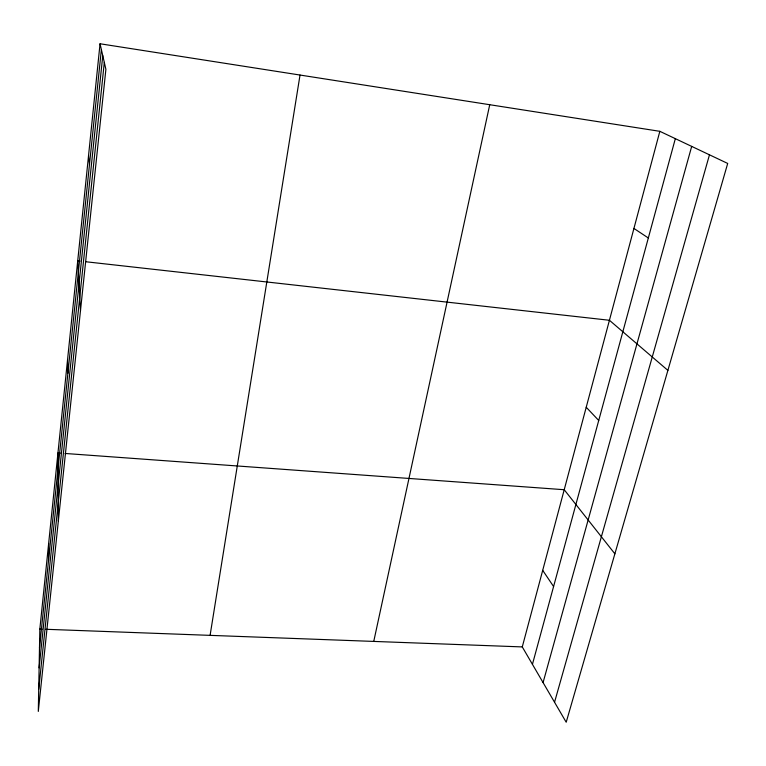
<?xml version="1.0" encoding="UTF-8"?>
<svg xmlns="http://www.w3.org/2000/svg" width="766" height="766" viewBox="0 0 766 766"><rect width="100%" height="100%" fill="white"/><g stroke="black" fill="none" stroke-linecap="round" stroke-linejoin="round"><path stroke-width="1.15" d="M48.497 560.875L48.641 543.534M100.049 43.767L39.842 629.058L38.3 711.423L105.89 69.313L100.049 43.767L659.842 131.321L727.7 163.445L566.198 722.233L522.278 646.916L659.842 131.321M39.487 647.959L101.371 49.541M39.114 667.847L102.768 55.669M38.712 689.4L104.31 62.381M210.095 635.359L300.023 75.049M373.751 641.42L489.733 104.712M532.437 664.333L675.334 138.656M543.075 682.573L691.688 146.402M554.546 702.24L709.469 154.818M39.842 629.058L42.216 629.145M45.778 629.279L522.278 646.916M60.332 453.118L57.957 452.945L58.34 521.024M65.072 453.462L564.216 489.723L614.878 553.818M80.076 261.11L77.72 260.842L80.497 310.594M85.945 261.761L609.43 320.274L667.895 370.38M633.922 228.44L648.333 237.987M586.22 407.244L598.725 420.477M542.711 570.354L553.588 586.526M88.53 155.718L89.488 164.441M67.552 359.742L67.887 373.301"/></g></svg>
